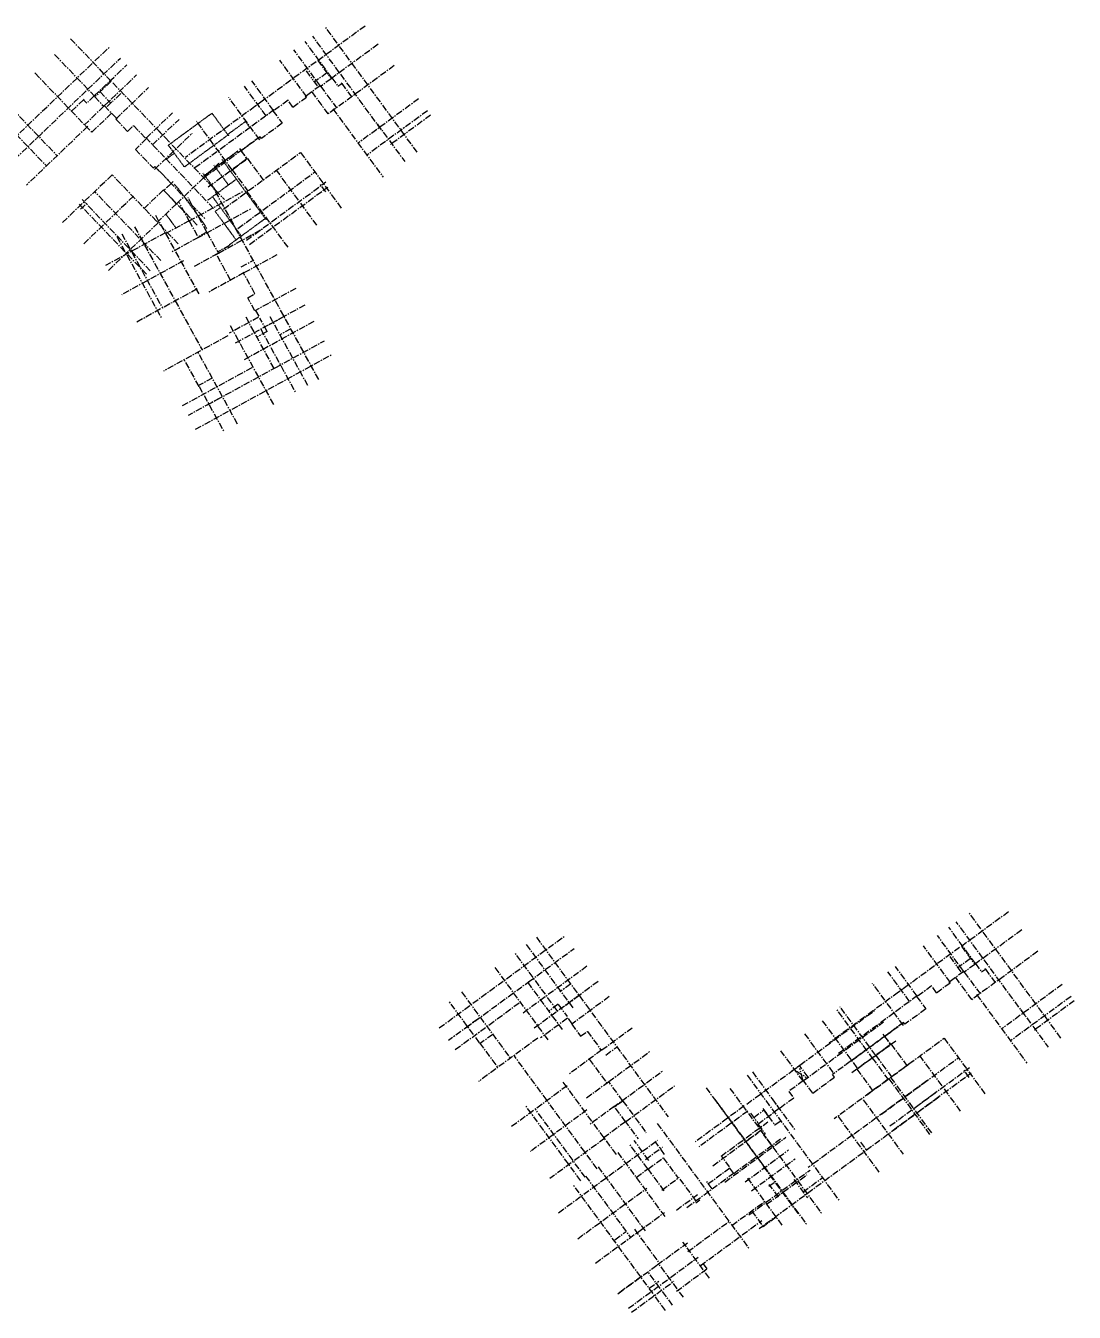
# Model space of a CAD drawing. Header units: millimetres. Extents: x 75184266 to 76346726, y -35077925 to -33679385.
# Drawn here: x 75428848 to 75529624, y -34277131 to -34153458 of the extents above; entities that cross this region are included whole.
import ezdxf

# ---------------------------------------------------------------- set-up
doc = ezdxf.new("R2010")
doc.units = ezdxf.units.MM
doc.header["$LTSCALE"] = 50
doc.header["$MEASUREMENT"] = 0
doc.linetypes.add('CENTER', pattern=[2, 1.25, -0.25, 0.25, -0.25])
doc.layers.add('CEN', color=1, linetype='CENTER')

msp = doc.modelspace()

# ---------------------------------------------------------------- linework, layer by layer
at = {"layer": 'CEN', "ltscale": 10}
for p, q in [((75456919.8, -34156791.8), (75458191.4, -34158525.5)), ((75455799, -34157799.9), (75456459.7, -34158700.7)), ((75458191.4, -34158525.5), (75458985.6, -34157942.9)), ((75435504.2, -34160277), (75434822.9, -34159565.6)), ((75437057, -34158790), (75435504.2, -34160277)), ((75456493.9, -34158747.4), (75456952.3, -34159372.3)), ((75437137.5, -34160789.8), (75436577.7, -34161325.8)), ((75437986.1, -34159977.1), (75437179.3, -34160749.8)), ((75450878, -34161223.3), (75444210.9, -34166113.4)), ((75450453, -34163209.2), (75445009.3, -34167202)), ((75442239.2, -34164201.6), (75447957.9, -34170173.4)), ((75449528.8, -34165474.5), (75451367.3, -34164126)), ((75449706.2, -34165344.4), (75445766.3, -34168234.1)), ((75449378, -34165268.9), (75450102.5, -34166256.6)), ((75449528.8, -34165474.5), (75450102.5, -34166256.6)), ((75455258.3, -34165643.6), (75459176.2, -34170985.2)), ((75442831.2, -34168622.4), (75441254.3, -34166975.6)), ((75442313.6, -34166231.2), (75446982.9, -34171107.1)), ((75450102.5, -34166256.6), (75446340, -34169016.3)), ((75448683.3, -34167297.6), (75450158.9, -34166215.2)), ((75437159.1, -34167795.8), (75432374.6, -34172377.5)), ((75448683.3, -34167297.6), (75450194.4, -34169357.8)), ((75443347.9, -34170564.4), (75442082.2, -34169242.7)), ((75443015.4, -34168446), (75442130.6, -34169293.2)), ((75442831.2, -34168622.4), (75442130.6, -34169293.2)), ((75442130.6, -34169293.2), (75445357.8, -34172663.3)), ((75442679, -34168463.5), (75446058.4, -34171992.4)), ((75450113.8, -34169417), (75454031.7, -34174758.5)), ((75443347.9, -34170564.4), (75441502.6, -34172331.5)), ((75441571.7, -34172403.8), (75436787.3, -34176985.4)), ((75444557.9, -34172214.1), (75442318, -34173443.4)), ((75444557.9, -34172214.1), (75445438.3, -34173818.4)), ((75442269.9, -34173355.7), (75436528.4, -34176506.8)), ((75446255, -34173290.3), (75445404.7, -34173757)), ((75446255, -34173290.3), (75447366.4, -34175315.4)), ((75445056.4, -34176583.2), (75447366.4, -34175315.4)), ((75448428.4, -34174590), (75447306.3, -34175205.8)), ((75444020.4, -34176056.7), (75438072.8, -34179320.9)), ((75450881.3, -34179215.3), (75449791.6, -34177229.7)), ((75450180, -34179600.2), (75450881.3, -34179215.3)), ((75454797.7, -34178714.2), (75450875.3, -34180867)), ((75450875.3, -34180867), (75450180, -34179600.2)), ((75518777.9, -34241931.1), (75520049.3, -34243665)), ((75517657, -34242939.1), (75518317.5, -34243839.9)), ((75520049.3, -34243665), (75520843.6, -34243082.5)), ((75518351.8, -34243886.6), (75518810.1, -34244511.6)), ((75484934, -34246789), (75481325.7, -34249434.8)), ((75512735.5, -34246361.7), (75506067.7, -34251250.9)), ((75512310.2, -34248347.6), (75506865.9, -34252339.6)), ((75481325.7, -34249434.8), (75482180.1, -34250600.1)), ((75503603.4, -34254855.9), (75511281.5, -34249225.9)), ((75505405, -34249102.5), (75508790, -34253718.9)), ((75511385.7, -34250612.7), (75513224.4, -34249264.5)), ((75482180.1, -34250600.1), (75482825.3, -34250127.1)), ((75482825.3, -34250127.1), (75484164.6, -34251953.6)), ((75503695.4, -34250356.1), (75506506.7, -34254190.2)), ((75511563.1, -34250482.6), (75507622.8, -34253371.8)), ((75511234.9, -34250407.1), (75511959.3, -34251395)), ((75511385.7, -34250612.7), (75511959.3, -34251395)), ((75517115.2, -34250782.7), (75521032.3, -34256124.8)), ((75511959.3, -34251395), (75508196.4, -34254154.1)), ((75510539.9, -34252435.7), (75512015.7, -34251353.6)), ((75508216.4, -34252936.6), (75506377.7, -34254284.8)), ((75510209.3, -34252678.1), (75511726, -34254746.7)), ((75510539.9, -34252435.7), (75512050.8, -34254496.2)), ((75511806.7, -34254687.5), (75515747.5, -34260062)), ((75511970.1, -34254555.3), (75515887.2, -34259897.5)), ((75482750.2, -34256518.6), (75484875.1, -34254960.5)), ((75486241.1, -34256823.4), (75484875.1, -34254960.5)), ((75494232.7, -34255546.1), (75499931.5, -34263318)), ((75496526.1, -34255612.9), (75505368.6, -34267672.2)), ((75486241.1, -34256823.4), (75485458.8, -34257396.9)), ((75495082.6, -34256671.4), (75503925.1, -34268730.7)), ((75482789.6, -34257680.1), (75477318.4, -34261691.9)), ((75486499.6, -34258816.3), (75485417.5, -34257340.5)), ((75486499.6, -34258816.3), (75484439.1, -34260327.1)), ((75489543.3, -34258984.6), (75498385.8, -34271044)), ((75495677.4, -34262124.6), (75500182.1, -34258821.5)), ((75484498.3, -34260407.7), (75479216.6, -34264280.5)), ((75480058.9, -34267562.8), (75489563, -34260593.9)), ((75488730.5, -34262526.8), (75487325.6, -34260610.8)), ((75490254.8, -34261959), (75489361.9, -34260741.3)), ((75496889.6, -34263777.8), (75501394.3, -34260474.7)), ((75485749, -34261766.8), (75490268.1, -34267929.9)), ((75488412.5, -34262441.9), (75490041.9, -34261247.1)), ((75497984, -34264599.7), (75502169, -34261531.2)), ((75483861.9, -34263150.5), (75488369.2, -34269297.4)), ((75487510.8, -34264169.5), (75488631.7, -34263347.6)), ((75488631.7, -34263347.6), (75490192.8, -34265476.6)), ((75488649.5, -34263371.8), (75490125.2, -34262289.7)), ((75490125.2, -34262289.7), (75491550.3, -34264233.2)), ((75496889.6, -34263777.8), (75496460.8, -34263193.2)), ((75498604.9, -34265446.5), (75502789.8, -34262377.9)), ((75499737, -34263103.6), (75503051, -34267623.2)), ((75482652.3, -34264037.5), (75486977.4, -34269936.1)), ((75489977.8, -34265386.2), (75491631, -34264174)), ((75493292.3, -34266439.7), (75491631, -34264174)), ((75492392.9, -34267050.2), (75496877.7, -34263761.7)), ((75498204.8, -34264227.1), (75501518.8, -34268746.7)), ((75500055.6, -34266751.2), (75503919.3, -34263918.2)), ((75500283, -34265022.1), (75500842.8, -34264611.6)), ((75481897.9, -34270070.8), (75488531.6, -34265206.6)), ((75491382.2, -34267301.5), (75493397.7, -34265823.7)), ((75501209.2, -34266066.8), (75500306, -34264835.1)), ((75496721.5, -34268774.3), (75499854.6, -34266477)), ((75483609.7, -34272405.4), (75490243.5, -34267541.2)), ((75492486.6, -34271296.8), (75496443.6, -34268395.3)), ((75493681.5, -34272652.7), (75499585.2, -34268323.8)), ((75498608.6, -34267390.6), (75499717.3, -34268902.7)), ((75485468.9, -34270161.8), (75486557.6, -34269363.5)), ((75487346.8, -34269154.6), (75489745.7, -34272426.1)), ((75489548.1, -34272571), (75492451.8, -34270441.9)), ((75494559.2, -34273849.8), (75492017, -34270382.8)), ((75486788.1, -34276740), (75493474.8, -34271837)), ((75485765.1, -34275344.9), (75489527.9, -34272585.8)), ((75488052.2, -34273667.9), (75485765.1, -34275344.9)), ((75487074.9, -34277131.2), (75491132.1, -34274156.2)), ((75488764.7, -34274825.7), (75489709.4, -34274133))]:
    msp.add_line(p, q, dxfattribs=at)
at = {"layer": 'CEN'}
for p, q in [((75442556.3, -34164939.7), (75446749.3, -34161864.2)), ((75446749.3, -34161864.2), (75448346.2, -34164041.4)), ((75449967.8, -34162666), (75448257.5, -34163920.4)), ((75450396.6, -34163250.6), (75449967.8, -34162666)), ((75448287.1, -34163960.8), (75444094, -34167036.2)), ((75442407, -34166237.5), (75443123, -34165712.3)), ((75444094, -34167036.2), (75442556.3, -34164939.7)), ((75442352, -34166290.1), (75442407, -34166237.5)), ((75447688.9, -34166288.4), (75451960.2, -34172111.8)), ((75446365.2, -34170207), (75449094.7, -34168205)), ((75443488.8, -34169092.2), (75443115.9, -34168702.8)), ((75446004.4, -34172521.9), (75443488.8, -34169092.2)), ((75446796.6, -34169890.6), (75449573.3, -34173676.4)), ((75447562.5, -34170934.8), (75447058.5, -34171304.5)), ((75447058.5, -34171304.5), (75449069.4, -34174046.1)), ((75451992.4, -34171902.1), (75448461.4, -34174492)), ((75446263.8, -34172994.6), (75446004.4, -34172521.9)), ((75448461.4, -34174492), (75448394.7, -34174528.6))]:
    msp.add_line(p, q, dxfattribs=at)
at = {"layer": 'CEN', "ltscale": 0.5}
msp.add_line((75442309.4, -34171567.5), (75443295.1, -34172911.4), dxfattribs=at)
at = {"layer": 'CEN', "ltscale": 10}
for points in [[(75458985.6, -34157942.9), (75456428, -34154455.9)], [(75456919.8, -34156791.8), (75461464.4, -34153458.5)], [(75466481.8, -34165626.8), (75457637.6, -34153568.7)], [(75426108.4, -34165833.9), (75436908.8, -34155491.3)], [(75437057, -34158790), (75433158.9, -34154719.4)], [(75457197.1, -34159291.9), (75454621.8, -34155780.7)], [(75458268, -34158469.3), (75455710.4, -34154982.3)], [(75458985.6, -34157942.9), (75462736, -34155192.1)], [(75434822.9, -34159565.6), (75431606.1, -34156206.4)], [(75434822.9, -34159565.6), (75437946.2, -34156574.7)], [(75456746.4, -34156919), (75451193.6, -34160991.8)], [(75455858.3, -34160298.7), (75453271.2, -34156771.4)], [(75429731.9, -34158001.2), (75435189.6, -34163700.5)], [(75435438.5, -34160208.4), (75438561.8, -34157217.5)], [(75436350.5, -34161204.2), (75439495.5, -34158192.6)], [(75457795.1, -34157985.2), (75456585.6, -34158872.4)], [(75464270.8, -34157284.6), (75457907.8, -34161951.6)], [(75463039.9, -34163470.4), (75458985.6, -34157942.9)], [(75429871.9, -34164306.8), (75434822.9, -34159565.6)], [(75437205.7, -34158945.3), (75441968.6, -34163919)], [(75437494.6, -34162427.8), (75440654, -34159402.3)], [(75451944.7, -34162115.1), (75449860.3, -34159273.1)], [(75452658.4, -34161591.6), (75450573.9, -34158749.7)], [(75457149.8, -34159227.4), (75456343.5, -34159818.8)], [(75458209.1, -34158549.6), (75457197.1, -34159291.9)], [(75457197.1, -34159291.9), (75458714.2, -34161360.2)], [(75458268, -34158469.3), (75458859.4, -34159275.6)], [(75458859.4, -34159275.6), (75459222.3, -34159009.5)], [(75459222.3, -34159009.5), (75459175, -34158945)], [(75459222.3, -34159009.5), (75460165.6, -34160295.6)], [(75426871.8, -34160740.1), (75431862.6, -34165951.9)], [(75434405, -34160575.1), (75433253, -34161678.2)], [(75434405, -34160575.1), (75434462.8, -34160519.7)], [(75434716.2, -34160900.1), (75434405, -34160575.1)], [(75435438.5, -34160208.4), (75434716.2, -34160900.1)], [(75435482.5, -34160297.8), (75436350.5, -34161204.2)], [(75435988.1, -34159813.6), (75437025.5, -34160897)], [(75451340.2, -34164418.7), (75448368.5, -34160367.3)], [(75451827.7, -34160526.7), (75450878, -34161223.3)], [(75454058.7, -34160626.5), (75452635.5, -34161670.4)], [(75454531.9, -34161271.6), (75454058.7, -34160626.5)], [(75454531.9, -34161271.6), (75455858.3, -34160298.7)], [(75456343.5, -34159818.8), (75455702.3, -34160289.1)], [(75456343.5, -34159818.8), (75457907.8, -34161951.6)], [(75466612.9, -34160477.8), (75460794.2, -34164745.6)], [(75425842.6, -34161725.7), (75430833.4, -34166937.4)], [(75436350.5, -34161204.2), (75434498, -34162978.3)], [(75437099.9, -34161871.1), (75435189.6, -34163700.5)], [(75436408.3, -34161148.9), (75437099.9, -34161871.1)], [(75437099.9, -34161871.1), (75437649.9, -34162445.5)], [(75440422, -34164255.8), (75442967.5, -34161818.2)], [(75452706.8, -34161556.2), (75450453, -34163209.2)], [(75452606, -34161630.1), (75453493.1, -34162839.6)], [(75458378.2, -34161451.6), (75463204, -34168031)], [(75467455.6, -34161626.8), (75461637, -34165894.6)], [(75467766.2, -34162050.1), (75463902.9, -34164883.7)], [(75434813, -34163126.5), (75428919.9, -34168769.9)], [(75438632.3, -34163615.9), (75437494.6, -34162427.8)], [(75438632.3, -34163615.9), (75439210.1, -34163062.6)], [(75439210.1, -34163062.6), (75440430.8, -34164337.4)], [(75441034.1, -34164895), (75443579.6, -34162457.4)], [(75448683.3, -34167297.6), (75445268.1, -34162641.4)], [(75453493.1, -34162839.6), (75451497.4, -34164303.4)], [(75453493.1, -34162839.6), (75451497.4, -34164303.4)], [(75462614.2, -34162890), (75465272.2, -34166513.9)], [(75430391.8, -34163808.9), (75427145.9, -34166917.3)], [(75440466.9, -34164302.8), (75439383.6, -34165340.2)], [(75440380.5, -34164212.5), (75442313.6, -34166231.2)], [(75441230.2, -34167268.6), (75444859.1, -34163793.6)], [(75441424.7, -34163351), (75442239.2, -34164201.6)], [(75451497.4, -34164303.4), (75451367.3, -34164126), (75449528.8, -34165474.5)], [(75451497.4, -34164303.4), (75451367.3, -34164126)], [(75439383.6, -34165340.2), (75441095.4, -34167127.8)], [(75439383.6, -34165340.2), (75441095.4, -34167127.8)], [(75447851.2, -34171076.5), (75455258.3, -34165643.6)], [(75441095.4, -34167127.8), (75441254.3, -34166975.6)], [(75441095.4, -34167127.8), (75441254.3, -34166975.6), (75442831.2, -34168622.4)], [(75443347.9, -34170564.4), (75447518.4, -34166570.6)], [(75450158.9, -34166215.2), (75451717.4, -34168340)], [(75443512.5, -34174430.4), (75437159.1, -34167795.8)], [(75449226.2, -34172951.3), (75456633.4, -34167518.4)], [(75452885.5, -34167303.4), (75456841.8, -34172697.4)], [(75441833.2, -34176038.4), (75435479.9, -34169403.9)], [(75442082.2, -34169242.7), (75440179.1, -34171065.1)], [(75444557.9, -34172214.1), (75449685.8, -34169399.8)], [(75457014.2, -34187480.1), (75446719.6, -34168722.4)], [(75450054.3, -34174080.2), (75457695.2, -34168475.8)], [(75450350, -34174483.4), (75457869.9, -34168967.7)], [(75457679.5, -34169417.9), (75457176.4, -34168732.1)], [(75440461, -34177352.5), (75434010.8, -34170616.9)], [(75434120.4, -34171093.4), (75434734.7, -34170505.1)], [(75440822.1, -34177006.7), (75434268.2, -34170162.8)], [(75439208.3, -34169841.8), (75434376.9, -34174468.4)], [(75444630.1, -34172345.6), (75443585.5, -34170442.4)], [(75446255, -34173290.3), (75444435.9, -34169975.7)], [(75441323.8, -34171683.7), (75445478.8, -34179254.5)], [(75445306.9, -34173890.6), (75450566.2, -34171004.1)], [(75439307.5, -34172790.3), (75443217.1, -34179914)], [(75447366.4, -34175315.4), (75451644, -34172967.8)], [(75437598, -34173728.5), (75441899.8, -34181566.6)], [(75438080.2, -34173463.9), (75441989.8, -34180587.5)], [(75445438.3, -34173818.4), (75442913.7, -34175204)], [(75447085.9, -34175469.4), (75447366.4, -34175315.4)], [(75448542.4, -34177915.3), (75447173.6, -34175421.2)], [(75449857.3, -34177193.6), (75453012.8, -34175461.9)], [(75449559, -34176650.1), (75450742.5, -34176000.6)], [(75449857.3, -34177193.6), (75446426.4, -34179076.6)], [(75445321.1, -34178759.3), (75439513.8, -34181946.4)], [(75443217.1, -34179914), (75445800.8, -34184621.6)], [(75455671, -34180305.4), (75448899.3, -34184021.8)], [(75451216.4, -34181478.2), (75448404.5, -34183021.5)], [(75456541.8, -34181892.1), (75449770.2, -34185608.5)], [(75452718.4, -34186397.4), (75450019.3, -34181479.3)], [(75450936.6, -34180833.3), (75451273.4, -34181447)], [(75452049.6, -34182840.4), (75451354.3, -34181573.7)], [(75455962.2, -34188057.5), (75452331.7, -34181442.2)], [(75452679.2, -34189859.3), (75448529, -34182297.3)], [(75452054.4, -34182849.2), (75451068.1, -34183390.4)], [(75451441.7, -34182626.5), (75454778.8, -34188707)], [(75454331.5, -34182591.9), (75453213.7, -34183205.3)], [(75448282.2, -34183259.7), (75442097.4, -34186654.1)], [(75452806.1, -34186349.3), (75457557, -34183741.8)], [(75445503.4, -34188132.8), (75444075.6, -34185531.2)], [(75445169.4, -34192251.5), (75458278.7, -34185056.8)], [(75449207.6, -34191764.5), (75445406.3, -34184838.1)], [(75443923.3, -34189981), (75450637.9, -34186295.8)], [(75446310.1, -34189914.4), (75452871.8, -34186313.2)], [(75446777.5, -34187336.6), (75445462.5, -34188058.2)], [(75447502.3, -34189260.1), (75444447.7, -34190936.5)], [(75445503.4, -34188132.8), (75447892.7, -34192486.2)], [(75518777.9, -34241931.1), (75523323, -34238598.4)], [(75528338.6, -34250767.5), (75519496.2, -34238708.2)], [(75520843.6, -34243082.5), (75518286.5, -34239595.2)], [(75468596.5, -34249796.9), (75480655.8, -34240954.4)], [(75477925.2, -34241076.8), (75490577.6, -34258332.1)], [(75519054.9, -34244431.3), (75516480.1, -34240919.7)], [(75520125.9, -34243608.8), (75517568.8, -34240121.4)], [(75520843.6, -34243082.5), (75524594.4, -34240332.3)], [(75476957.5, -34241786.3), (75481419.6, -34247871.7)], [(75477172.4, -34245368.7), (75481542.8, -34242164.1)], [(75518604.6, -34242058.3), (75513051.1, -34246130.3)], [(75517716, -34245437.9), (75515129.3, -34241910.2)], [(75526128.8, -34242425), (75519765.2, -34247091.1)], [(75479970.2, -34248178.1), (75475868.8, -34242584.6)], [(75519653.1, -34243124.6), (75518443.4, -34244011.6)], [(75520067, -34243689.2), (75519054.9, -34244431.3)], [(75520125.9, -34243608.8), (75520717.2, -34244415.2)], [(75524897.1, -34248610.6), (75520843.6, -34243082.5)], [(75473937.3, -34244000.8), (75479038.1, -34250957.2)], [(75482790.5, -34243865.7), (75476561.1, -34248433.3)], [(75513802.1, -34247253.7), (75511718.1, -34244411.4)], [(75514515.8, -34246730.3), (75512431.8, -34243888.1)], [(75518201.2, -34244958.1), (75517559.9, -34245428.3)], [(75519007.6, -34244366.7), (75518201.2, -34244958.1)], [(75518201.2, -34244958.1), (75519765.2, -34247091.1)], [(75519054.9, -34244431.3), (75520571.7, -34246499.8)], [(75520717.2, -34244415.2), (75521080.1, -34244149.1)], [(75521080.1, -34244149.1), (75521032.8, -34244084.6)], [(75521080.1, -34244149.1), (75522023.3, -34245435.4)], [(75471196.7, -34249750.4), (75477232.8, -34245324.3)], [(75477091.7, -34245427.8), (75480409, -34249951.9)], [(75483860.7, -34245325.3), (75477631.4, -34249892.9)], [(75481222.4, -34245573.5), (75480194.2, -34246327.4)], [(75513197.2, -34249557.3), (75510226.2, -34245505.4)], [(75513685.3, -34245665.3), (75512735.5, -34246361.7)], [(75515916.3, -34245765.4), (75514493, -34246809.1)], [(75516389.4, -34246410.6), (75515916.3, -34245765.4)], [(75516389.4, -34246410.6), (75517716, -34245437.9)], [(75528470.5, -34245618.5), (75522651.2, -34249885.4)], [(75472470.7, -34251234.2), (75469534.2, -34247229.4)], [(75470128, -34251885.6), (75476304.8, -34247356.4)], [(75470743.8, -34246342.5), (75475415.9, -34252714.1)], [(75514564.2, -34246694.9), (75512310.2, -34248347.6)], [(75514463.4, -34246768.8), (75515350.4, -34247978.4)], [(75520235.7, -34246591.1), (75525060.5, -34253171.2)], [(75529313.1, -34246767.7), (75523493.8, -34251034.6)], [(75529623.5, -34247191), (75525759.9, -34250024.1)], [(75480027.2, -34247528.7), (75479119.9, -34248193.9)], [(75480033.1, -34247536.7), (75480887.5, -34248702)], [(75502457, -34253960.4), (75510453.6, -34248096.9)], [(75510298, -34252799.1), (75506824.3, -34248061.8)], [(75510539.9, -34252435.7), (75507125.4, -34247779)], [(75515350.4, -34247978.4), (75513354.4, -34249441.9)], [(75515350.4, -34247978.4), (75513354.4, -34249441.9)], [(75524471.5, -34248030.2), (75527129, -34251654.5)], [(75472293.4, -34248946.2), (75469483.5, -34251006.6)], [(75480915.8, -34248867.3), (75478329, -34250764)], [(75481382.1, -34249393.4), (75480968.2, -34248828.9)], [(75484225.1, -34251909.3), (75487127.8, -34249780.9)], [(75513354.4, -34249441.9), (75513224.4, -34249264.5), (75511385.7, -34250612.7)], [(75513354.4, -34249441.9), (75513224.4, -34249264.5)], [(75478061.4, -34250774.3), (75472372, -34254946)], [(75473730.6, -34250415.8), (75472521, -34251302.8)], [(75508216.4, -34252936.6), (75511979.2, -34250177.5)], [(75508733.5, -34253760.3), (75512552.8, -34250959.8)], [(75509707.2, -34256214.5), (75517115.2, -34250782.7)], [(75472470.7, -34251234.2), (75474225.5, -34253627.4)], [(75484225.1, -34251909.3), (75481069, -34254223.5)], [(75484591.7, -34252409.3), (75485680.4, -34251611)], [(75484875.1, -34254960.5), (75488810.1, -34252075.2)], [(75503553.9, -34254898.3), (75501437.3, -34252011.8)], [(75512015.7, -34251353.6), (75513573.8, -34253478.6)], [(75478954.2, -34256778.6), (75475778.8, -34252448)], [(75483015.4, -34252796.3), (75484697.7, -34255090.6)], [(75498142.5, -34257124), (75503486.3, -34253205.7)], [(75504038.8, -34254536.6), (75503211, -34253407.6)], [(75514069.5, -34253028.3), (75506552.7, -34258540)], [(75511082, -34258089.5), (75518490, -34252657.6)], [(75511909.9, -34259218.5), (75519551.6, -34253615.2)], [(75514742.1, -34252442.1), (75518697.7, -34257836.7)], [(75485296.5, -34257429.2), (75490134.6, -34253881.6)], [(75498201.3, -34254354.6), (75507058.1, -34266433.4)], [(75498687.4, -34254028.2), (75502749.4, -34259567.9)], [(75503606.3, -34254859.9), (75502187, -34255900.6), (75502660.1, -34256545.8), (75501277, -34257559.9)], [(75502917.2, -34253945.4), (75503854.7, -34254547.6)], [(75503532.1, -34254784.1), (75503239.7, -34253708.9)], [(75504490.3, -34256065.5), (75503603.4, -34254855.9)], [(75504490.3, -34256065.5), (75506566.9, -34254542.9)], [(75506566.9, -34254542.9), (75506377.7, -34254284.8)], [(75508733.5, -34253760.3), (75510279.8, -34255869.1)], [(75512205.6, -34259621.7), (75519726.3, -34254107.1)], [(75519535.8, -34254557.4), (75519032.8, -34253871.5)], [(75480889.6, -34255359.4), (75475547.4, -34259276.6)], [(75485614, -34261971.7), (75480507.4, -34255007.3)], [(75484617.1, -34255149.7), (75484875.1, -34254960.5)], [(75486499.6, -34258816.3), (75491216.7, -34255357.4)], [(75515438.4, -34254895.2), (75508312.8, -34260120.1)], [(75514209.1, -34257532.7), (75516266.3, -34256024.2)], [(75482186.7, -34264484.8), (75476899.7, -34257274.4)], [(75483759.2, -34263331.7), (75478954.2, -34256778.6)], [(75486241.1, -34256823.4), (75488476.9, -34259872.5)], [(75497900.6, -34257301.4), (75493198.3, -34260749.4)], [(75516591.5, -34256467.7), (75499336.2, -34269120.2)], [(75500582.2, -34256612.3), (75501277, -34257559.9)], [(75509341.6, -34256712), (75513179, -34261945.3)], [(75482630.2, -34264159.6), (75477825.1, -34257606.4)], [(75485417.5, -34257340.5), (75483095, -34259043.4)], [(75498255.4, -34257785.3), (75493553, -34261233.2)], [(75498519.1, -34258001.1), (75499199.1, -34258928.5)], [(75498814.7, -34258404.3), (75499798.6, -34257682.9)], [(75499221.9, -34259035.8), (75500790.5, -34257885.7)], [(75499706.9, -34257557.9), (75500242.1, -34258287.8)], [(75500183, -34258207.1), (75499798.6, -34257682.9)], [(75500230, -34258296.6), (75500839, -34259127.3)], [(75501262.2, -34257539.7), (75500790.5, -34257885.7), (75500790.5, -34257885.7)], [(75506933.1, -34258323.1), (75510844.3, -34263657.2)], [(75486410.9, -34258695.3), (75487694.6, -34260446.1)], [(75499618.1, -34259576.1), (75498053.6, -34260723.2)], [(75499221.9, -34259035.8), (75499913.8, -34259979.3)], [(75488631.7, -34263347.6), (75486869.9, -34260944.9)], [(75494883.5, -34263047.7), (75499198.8, -34259883.6)], [(75496033.6, -34264616.3), (75501917.4, -34260302)], [(75499913.8, -34259979.3), (75499792.8, -34260068)], [(75500647.3, -34261233.3), (75499792.8, -34260068)], [(75508260.6, -34260133.5), (75504055, -34263217.3)], [(75509079.4, -34260776.7), (75509670.5, -34261582.7)], [(75496497.1, -34263166.6), (75495713.6, -34262098)], [(75496522.9, -34263277.9), (75494370.1, -34264856.4)], [(75498345.7, -34267769.4), (75504229.5, -34263455.2)], [(75494817.3, -34265272.5), (75494300.2, -34264567.3)], [(75502673.6, -34264360.4), (75503968.6, -34266126.5)], [(75503554.7, -34265562), (75505417.5, -34264196)], [(75490325.4, -34276954.2), (75481482.9, -34264894.9)], [(75493236.7, -34266617.5), (75493627.7, -34266330.8)], [(75500963.3, -34267989.1), (75499717.3, -34268902.7)], [(75491010.9, -34276451.6), (75488648.9, -34273230.3)], [(75492051.2, -34275688.8), (75489689.2, -34272467.5)], [(75491386.8, -34275104), (75494310.2, -34272960.5)], [(75493943.5, -34272460.5), (75494310.2, -34272960.5)]]:
    msp.add_lwpolyline(points, dxfattribs=at)
at = {"layer": 'CEN'}
for points in [[(75445964.7, -34167902.6), (75449234.5, -34165504.4)], [(75446922.8, -34166850.3), (75448328.6, -34168766.9)], [(75445874.6, -34167619.1), (75447280.4, -34169535.7)]]:
    msp.add_lwpolyline(points, dxfattribs=at)
at = {"layer": 'CEN', "color": 1, "ltscale": 0.5}
msp.add_lwpolyline([(75449234.5, -34165504.4), (75445964.7, -34167902.6)], dxfattribs=at)
at = {"layer": 'CEN', "ltscale": 10, "elevation": 0}
for points in [[(75452252.6, -34182181.5), (75453655.2, -34181411.7)], [(75480716.1, -34247631.1), (75482006.4, -34246685)], [(75500839, -34259127.3), (75501399.5, -34258716.3)]]:
    msp.add_lwpolyline(points, dxfattribs=at)

doc.saveas('drawing.dxf')
